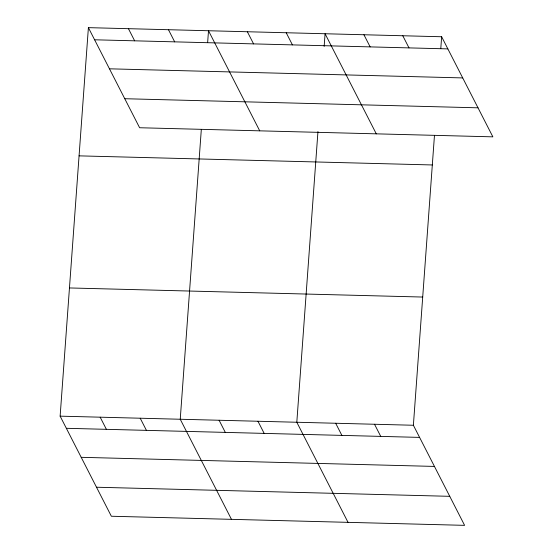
<?xml version="1.0" encoding="UTF-8"?>
<svg xmlns="http://www.w3.org/2000/svg" width="553" height="553" viewBox="0 0 553 553"><rect width="100%" height="100%" fill="white"/><g stroke="black" fill="none" stroke-linecap="round" stroke-linejoin="round"><path stroke-width="0.83" d="M434.464 135.437L413.381 425.257L464.603 525.35L111.353 516.246L60.132 416.153L88.397 27.65L441.647 36.754L492.868 136.847L139.619 127.743L88.397 27.65M201.32 129.43L180.237 419.25L231.458 519.343M207.645 42.553L208.502 30.747L259.723 130.84M317.954 131.586L296.809 422.257L348.031 522.35M324.155 46.397L325.074 33.747L376.296 133.84M440.789 48.56L441.647 36.754M94.611 39.788L447.861 48.892M109.459 68.814L462.709 77.918M124.764 98.717L478.013 107.821M79.072 155.856L432.322 164.96M69.464 287.947L422.706 297.051M60.132 416.153L413.381 425.257M66.346 428.299L419.596 437.395M81.201 457.317L434.451 466.421M96.505 487.228L449.748 496.324M402.791 35.751L408.999 47.89M363.929 34.749L370.144 46.887M286.219 32.745L292.426 44.883M247.357 31.742L253.571 43.887M374.526 424.255L380.74 436.393M168.465 29.71L174.679 41.855M335.671 423.252L341.878 435.398M128.434 28.68L134.642 40.818M257.954 421.255L264.168 433.393M219.099 420.252L225.306 432.391M140.206 418.22L146.414 430.358M100.169 417.19L106.383 429.328"/></g></svg>
